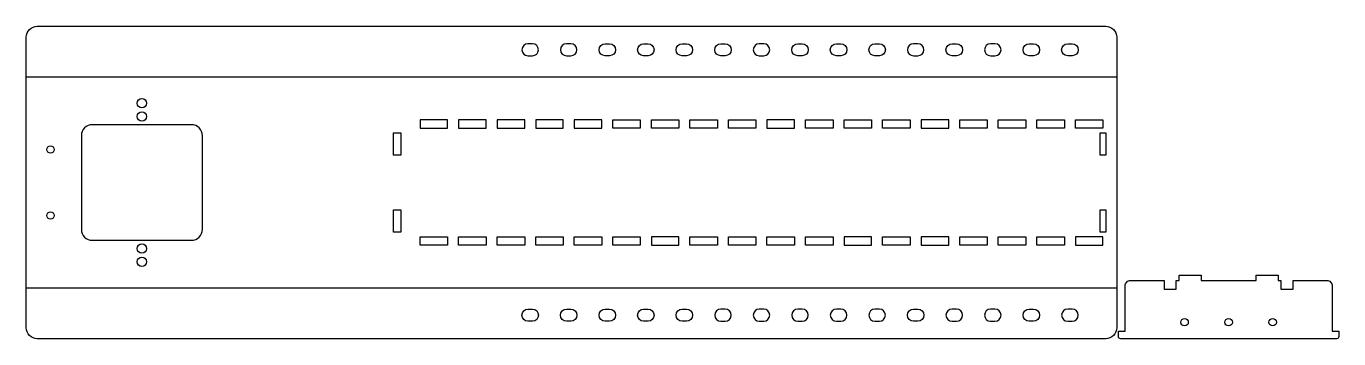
# Model space of a CAD drawing. Extents: x 814 to 2006, y 2423 to 2707.
import ezdxf

# ---------------------------------------------------------------- set-up
doc = ezdxf.new("R2010")
doc.units = 0

# ---------------------------------------------------------------- blocks, each defined once
blk = doc.blocks.new('Part', base_point=(-242, 0))
at = {"layer": '1'}
for points in [[(42, 980), (42, 10, -0.414214), (32, 0), (-232, 0, -0.414214), (-242, 10), (-242, 980, -0.414214), (-232, 990), (32, 990, -0.414214)], [(-47.5, 930, 0.414214), (-57.5, 940), (-142.5, 940, 0.414214), (-152.5, 930), (-152.5, 840, 0.414214), (-142.5, 830), (-57.5, 830, 0.414214), (-47.5, 840)], [(-215.1, 534.5), (-215.1, 530.5, -1), (-226.1, 530.5), (-226.1, 534.5, -1)], [(26.1, 534.5, 1), (15.1, 534.5), (15.1, 530.5, 1), (26.1, 530.5)], [(-215.1, 499.5), (-215.1, 495.5, -1), (-226.1, 495.5), (-226.1, 499.5, -1)], [(26.1, 499.5, 1), (15.1, 499.5), (15.1, 495.5, 1), (26.1, 495.5)], [(-215.1, 464.5), (-215.1, 460.5, -1), (-226.1, 460.5), (-226.1, 464.5, -1)], [(26.1, 464.5), (26.1, 460.5, -1), (15.1, 460.5), (15.1, 464.5, -1)], [(-215.1, 429.5), (-215.1, 425.5, -1), (-226.1, 425.5), (-226.1, 429.5, -1)], [(26.1, 429.5), (26.1, 425.5, -1), (15.1, 425.5), (15.1, 429.5, -1)], [(-215.1, 394.5), (-215.1, 390.5, -1), (-226.1, 390.5), (-226.1, 394.5, -1)], [(26.1, 394.5), (26.1, 390.5, -1), (15.1, 390.5), (15.1, 394.5, -1)], [(-215.1, 359.5, 1), (-226.1, 359.5), (-226.1, 355.5, 1), (-215.1, 355.5)], [(26.1, 359.5), (26.1, 355.5, -1), (15.1, 355.5), (15.1, 359.5, -1)], [(-215.1, 324.5, 1), (-226.1, 324.5), (-226.1, 320.5, 1), (-215.1, 320.5)], [(26.1, 324.5, 1), (15.1, 324.5), (15.1, 320.5, 1), (26.1, 320.5)], [(-215.1, 289.5, 1), (-226.1, 289.5), (-226.1, 285.5, 1), (-215.1, 285.5)], [(26.1, 289.5), (26.1, 285.5, -1), (15.1, 285.5), (15.1, 289.5, -1)], [(-215.1, 254.5, 1), (-226.1, 254.5), (-226.1, 250.5, 1), (-215.1, 250.5)], [(26.1, 254.5), (26.1, 250.5, -1), (15.1, 250.5), (15.1, 254.5, -1)], [(-215.1, 219.5, 1), (-226.1, 219.5), (-226.1, 215.5, 1), (-215.1, 215.5)], [(26.1, 219.5), (26.1, 215.5, -1), (15.1, 215.5), (15.1, 219.5, -1)], [(-215.1, 184.5), (-215.1, 180.5, -1), (-226.1, 180.5), (-226.1, 184.5, -1)], [(26.1, 184.5, 1), (15.1, 184.5), (15.1, 180.5, 1), (26.1, 180.5)], [(-215.1, 149.5, 1), (-226.1, 149.5), (-226.1, 145.5, 1), (-215.1, 145.5)], [(26.1, 149.5), (26.1, 145.5, -1), (15.1, 145.5), (15.1, 149.5, -1)], [(-215.1, 114.5, 1), (-226.1, 114.5), (-226.1, 110.5, 1), (-215.1, 110.5)], [(26.1, 114.5, 1), (15.1, 114.5), (15.1, 110.5, 1), (26.1, 110.5)], [(-215.1, 79.5), (-215.1, 75.5, -1), (-226.1, 75.5), (-226.1, 79.5, -1)], [(26.1, 79.5), (26.1, 75.5, -1), (15.1, 75.5), (15.1, 79.5, -1)], [(-215.1, 44.5, 1), (-226.1, 44.5), (-226.1, 40.5, 1), (-215.1, 40.5)], [(26.1, 44.5), (26.1, 40.5, -1), (15.1, 40.5), (15.1, 44.5, -1)]]:
    blk.add_lwpolyline(points, format="xyb", close=True, dxfattribs=at)
for points in [[(-124.8, 656.7), (-124.8, 650), (-145.2, 650), (-145.2, 656.7)], [(-54.9, 656.7), (-54.9, 650), (-75.2, 650), (-75.2, 656.7)], [(-149.4, 632.5), (-149.4, 607.5), (-156.9, 607.5), (-156.9, 632.5)], [(-43.1, 632.5), (-50.6, 632.5), (-50.6, 607.5), (-43.1, 607.5)], [(-149.4, 597.5), (-149.4, 572.5), (-156.9, 572.5), (-156.9, 597.5)], [(-43.1, 597.5), (-50.6, 597.5), (-50.6, 572.5), (-43.1, 572.5)], [(-149.4, 562.5), (-149.4, 537.5), (-156.9, 537.5), (-156.9, 562.5)], [(-43.1, 562.5), (-50.6, 562.5), (-50.6, 537.5), (-43.1, 537.5)], [(-149.4, 527.5), (-149.4, 502.5), (-156.9, 502.5), (-156.9, 527.5)], [(-43.1, 527.5), (-50.6, 527.5), (-50.6, 502.5), (-43.1, 502.5)], [(-149.4, 492.5), (-149.4, 467.5), (-156.9, 467.5), (-156.9, 492.5)], [(-43.1, 492.5), (-50.6, 492.5), (-50.6, 467.5), (-43.1, 467.5)], [(-149.4, 457.5), (-149.4, 432.5), (-156.9, 432.5), (-156.9, 457.5)], [(-43.1, 457.5), (-43.1, 432.5), (-50.6, 432.5), (-50.6, 457.5)], [(-149.4, 422.5), (-156.9, 422.5), (-156.9, 397.5), (-149.4, 397.5)], [(-43.1, 422.5), (-43.1, 397.5), (-50.6, 397.5), (-50.6, 422.5)], [(-149.4, 387.5), (-149.4, 362.5), (-156.9, 362.5), (-156.9, 387.5)], [(-43.1, 387.5), (-43.1, 362.5), (-50.6, 362.5), (-50.6, 387.5)], [(-149.4, 352.5), (-149.4, 327.5), (-156.9, 327.5), (-156.9, 352.5)], [(-43.1, 352.5), (-43.1, 327.5), (-50.6, 327.5), (-50.6, 352.5)], [(-149.4, 317.5), (-149.4, 292.5), (-156.9, 292.5), (-156.9, 317.5)], [(-43.1, 317.5), (-50.6, 317.5), (-50.6, 292.5), (-43.1, 292.5)], [(-149.4, 282.5), (-149.4, 257.5), (-156.9, 257.5), (-156.9, 282.5)], [(-43.1, 282.5), (-43.1, 257.5), (-50.6, 257.5), (-50.6, 282.5)], [(-149.4, 247.5), (-156.9, 247.5), (-156.9, 222.5), (-149.4, 222.5)], [(-43.1, 247.5), (-43.1, 222.5), (-50.6, 222.5), (-50.6, 247.5)], [(-149.4, 212.5), (-149.4, 187.5), (-156.9, 187.5), (-156.9, 212.5)], [(-43.1, 212.5), (-43.1, 187.5), (-50.6, 187.5), (-50.6, 212.5)], [(-149.4, 177.5), (-156.9, 177.5), (-156.9, 152.5), (-149.4, 152.5)], [(-43.1, 177.5), (-50.6, 177.5), (-50.6, 152.5), (-43.1, 152.5)], [(-149.4, 142.5), (-149.4, 117.5), (-156.9, 117.5), (-156.9, 142.5)], [(-43.1, 142.5), (-43.1, 117.5), (-50.6, 117.5), (-50.6, 142.5)], [(-149.4, 107.5), (-149.4, 82.5), (-156.9, 82.5), (-156.9, 107.5)], [(-43.1, 107.5), (-43.1, 82.5), (-50.6, 82.5), (-50.6, 107.5)], [(-149.4, 72.5), (-149.4, 47.5), (-156.9, 47.5), (-156.9, 72.5)], [(-43.1, 72.5), (-43.1, 47.5), (-50.6, 47.5), (-50.6, 72.5)], [(-149.4, 37.5), (-156.9, 37.5), (-156.9, 12.5), (-149.4, 12.5)], [(-43.1, 37.5), (-43.1, 12.5), (-50.6, 12.5), (-50.6, 37.5)], [(-124.8, 15.1), (-124.8, 10), (-145.2, 10), (-145.2, 15.1)], [(-54.9, 15.1), (-54.9, 10), (-75.2, 10), (-75.2, 15.1)]]:
    blk.add_lwpolyline(points, close=True, dxfattribs=at)
for centre, radius in [((-130, 968), 3.4), ((-70, 968), 3.4), ((-172, 885), 4.25), ((-160, 885), 4.25), ((-40, 885), 4.25), ((-28, 885), 4.25)]:
    blk.add_circle(centre, radius, dxfattribs=at)
at = {"layer": '2'}
for p, q in [((-196, 0), (-196, 990)), ((-4, 990), (-4, 0))]:
    blk.add_line(p, q, dxfattribs=at)
blk = doc.blocks.new('Part1005585340', base_point=(-31.26, -100))
at = {"layer": '1'}
blk.add_lwpolyline([(26.5, 98), (26.5, -98, -0.4142136), (24.5, -100), (19.5, -100), (19.5, -94), (-21.5, -94, -0.4142136), (-26.5, -89), (-26.5, -58.65), (-18.5, -58.65), (-18.5, -47.5), (-26.5, -47.5), (-26.5, -45), (-31.26, -45), (-31.26, -25), (-26.5, -25), (-26.5, 25), (-31.26, 25), (-31.26, 45), (-26.5, 45), (-26.5, 47.5), (-18.5, 47.5), (-18.5, 58.65), (-26.5, 58.65), (-26.5, 89, -0.4142136), (-21.5, 94), (19.5, 94), (19.5, 100), (24.5, 100, -0.4142136)], format="xyb", close=True, dxfattribs=at)
for centre in [(11.5, 40), (11.5, 0), (11.5, -40)]:
    blk.add_circle(centre, 3.4, dxfattribs=at)

msp = doc.modelspace()

# ---------------------------------------------------------------- block references
at = {"layer": '1'}
for name, p, rotation in [('Part', (1804.3, 2422.6), 90.0000001836389), ('Part1005585340', (1805.9, 2480.4), 269.999999977959)]:
    msp.add_blockref(name, p, dxfattribs=dict(at, rotation=rotation))

doc.saveas('drawing.dxf')
